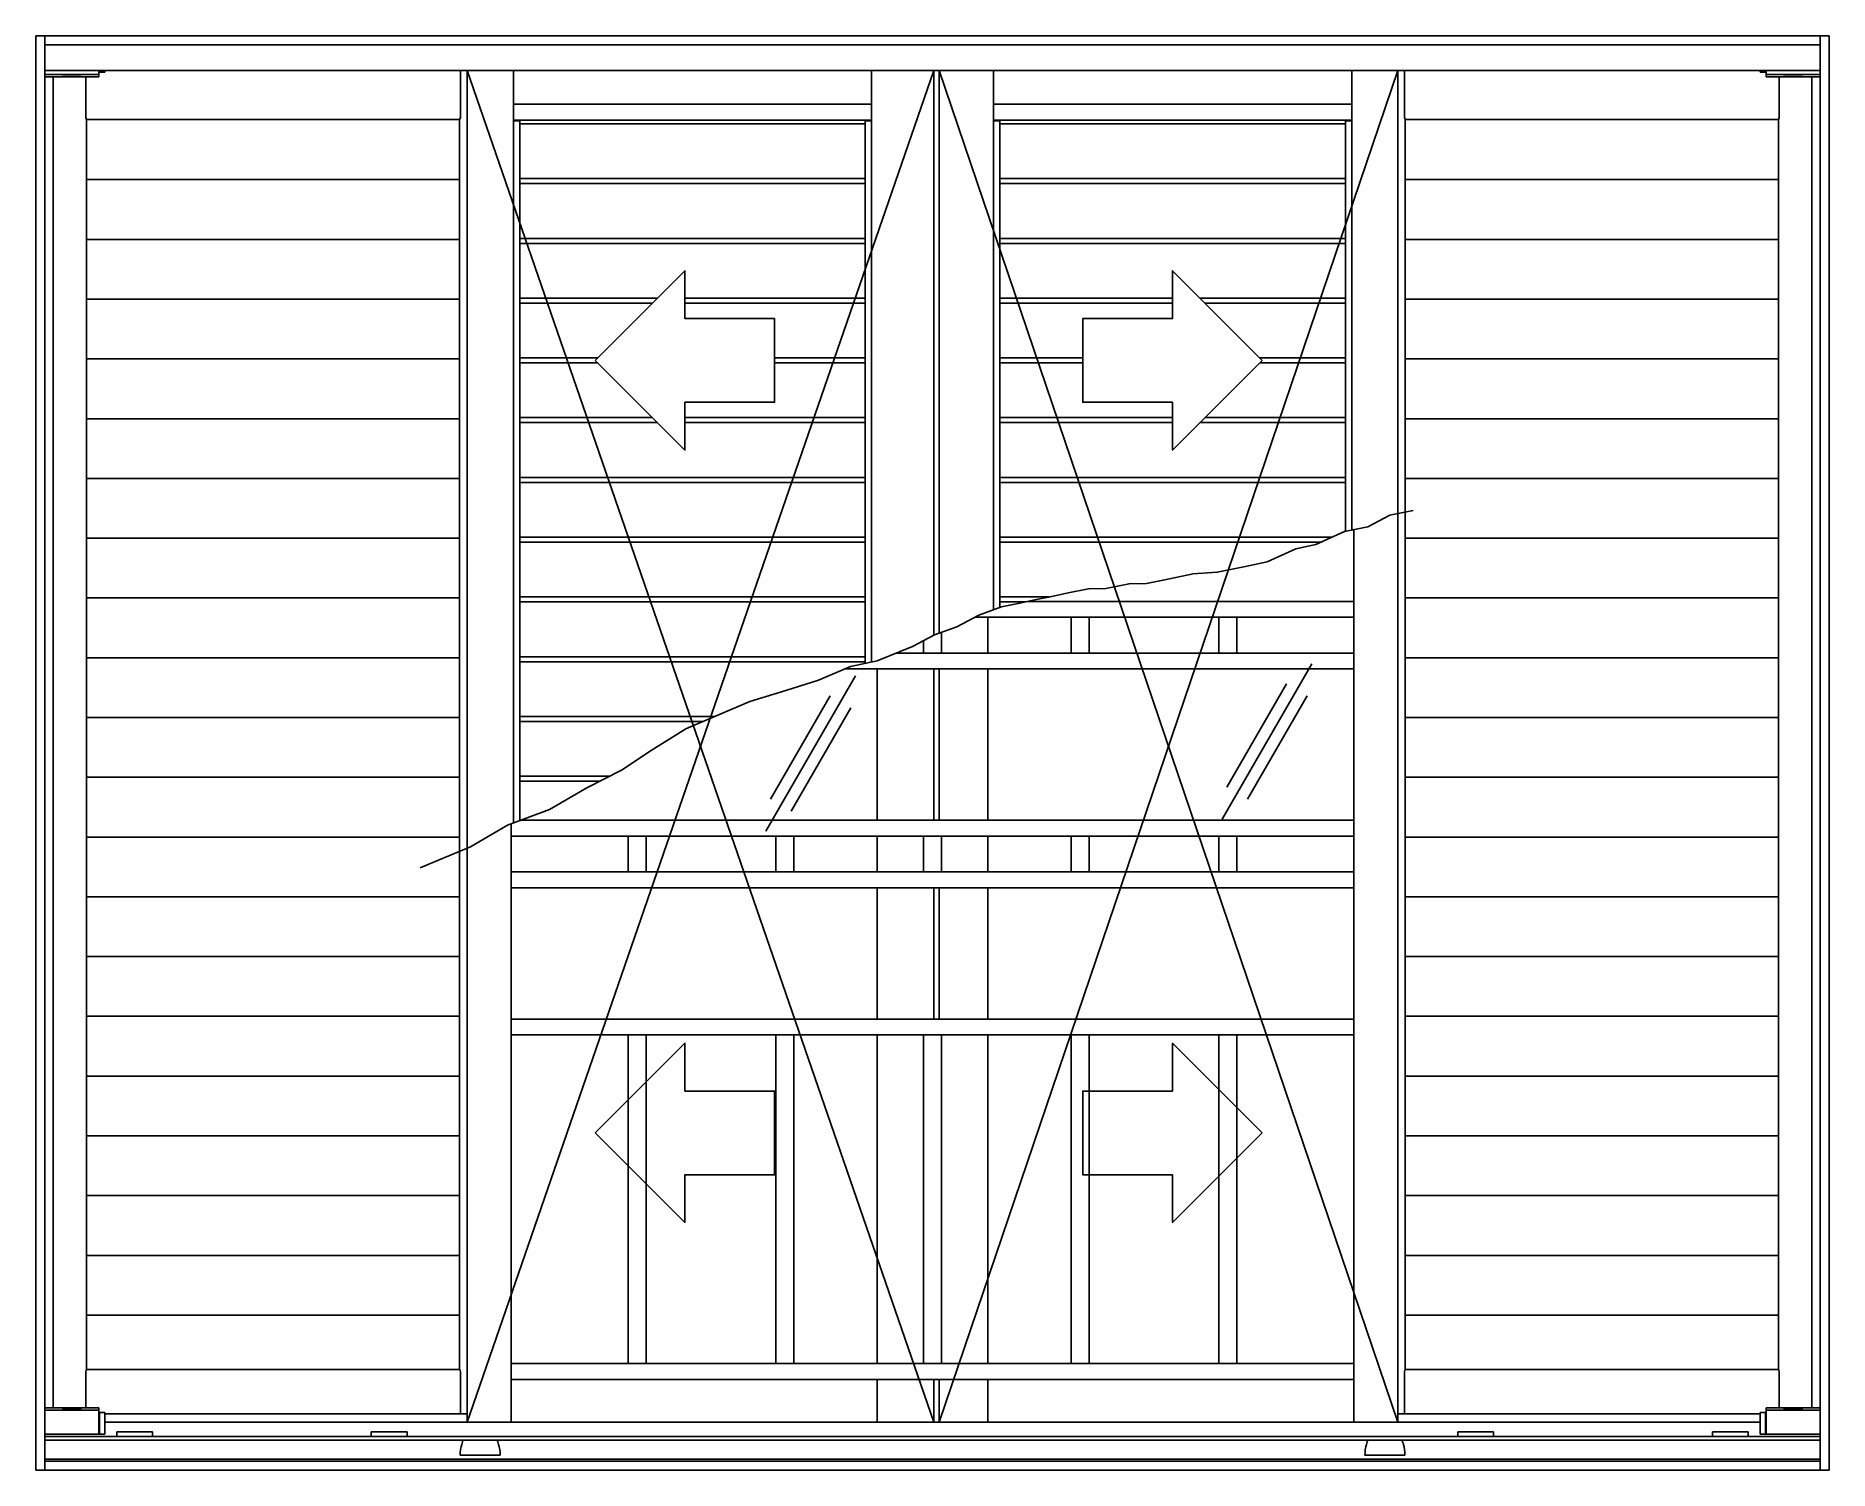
# Model space of a CAD drawing. Header units: millimetres. Extents: x 439.81 to 441.31, y 1042.72 to 1043.92.
import ezdxf

# ---------------------------------------------------------------- set-up
doc = ezdxf.new("R2010")
doc.units = ezdxf.units.MM
doc.header["$LTSCALE"] = 0.5
doc.layers.add('Gravia_Janelas', color=1, linetype='Continuous')

msp = doc.modelspace()

# ---------------------------------------------------------------- linework, layer by layer
at = {"layer": 'Gravia_Janelas'}
for p, q in [((439.8135, 1043.9217), (439.8139, 1043.9217)), ((439.8135, 1043.9217), (439.8135, 1042.7217)), ((439.8207, 1043.9217), (439.8139, 1043.9217)), ((439.8207, 1043.9217), (439.8211, 1043.9217)), ((439.8211, 1043.9213), (439.8211, 1043.9217)), ((441.3059, 1043.9217), (439.8211, 1043.9217)), ((439.8211, 1043.9213), (439.8211, 1043.9145)), ((439.8211, 1043.9141), (439.8211, 1043.9145)), ((441.3059, 1043.9141), (439.8211, 1043.9141)), ((439.8211, 1043.9141), (439.8211, 1042.7293)), ((441.3059, 1043.9217), (441.3059, 1043.9213)), ((441.3063, 1043.9217), (441.3059, 1043.9217)), ((441.3059, 1043.9145), (441.3059, 1043.9213)), ((441.3059, 1043.9145), (441.3059, 1043.9141)), ((441.3059, 1043.9141), (441.3059, 1042.7293)), ((441.3063, 1043.9217), (441.3131, 1043.9217)), ((441.3135, 1043.9217), (441.3131, 1043.9217)), ((441.3135, 1043.9217), (441.3135, 1042.7217)), ((439.8211, 1043.8927), (441.3059, 1043.8927)), ((439.8211, 1043.8893), (439.8661, 1043.8893)), ((439.8211, 1043.8873), (439.8356, 1043.8873)), ((439.8281, 1042.7738), (439.8281, 1043.8873)), ((439.8356, 1043.8878), (439.8516, 1043.8878)), ((439.8356, 1043.8873), (439.8356, 1043.8878)), ((439.8516, 1043.8878), (439.8356, 1043.8878)), ((439.8356, 1043.8878), (439.8356, 1043.8873)), ((439.8516, 1043.8873), (439.8356, 1043.8873)), ((439.8516, 1043.8878), (439.8516, 1043.8873)), ((439.8516, 1043.8878), (439.8516, 1043.8873)), ((439.8516, 1043.8873), (439.8661, 1043.8873)), ((439.8661, 1043.8893), (439.8661, 1043.8927)), ((439.8661, 1043.8913), (439.8666, 1043.8913)), ((439.8661, 1043.8873), (439.8661, 1043.8893)), ((439.8666, 1043.8927), (439.8666, 1043.8913)), ((439.8666, 1043.8913), (439.8691, 1043.8913)), ((439.8711, 1043.8913), (439.8691, 1043.8913)), ((439.8711, 1043.8913), (439.8711, 1043.8927)), ((440.1687, 1043.8927), (440.1687, 1043.8544)), ((440.1743, 1043.8927), (440.5647, 1042.7618)), ((440.1743, 1043.8927), (440.1743, 1042.7618)), ((440.2129, 1043.8927), (440.2129, 1043.263)), ((440.5126, 1043.3978), (440.5126, 1043.8927)), ((440.5647, 1043.4203), (440.5647, 1043.8927)), ((440.569, 1043.8927), (440.569, 1043.4219)), ((440.9527, 1043.8927), (440.569, 1042.7618)), ((440.6145, 1043.8927), (440.6145, 1043.4414)), ((440.9142, 1043.5082), (440.9142, 1043.8927)), ((440.9527, 1042.7618), (440.9527, 1043.8927)), ((441.2559, 1043.8927), (441.2559, 1043.8913)), ((441.2579, 1043.8913), (441.2559, 1043.8913)), ((441.2579, 1043.8913), (441.2604, 1043.8913)), ((441.2604, 1043.8927), (441.2604, 1043.8913)), ((441.2604, 1043.8913), (441.2609, 1043.8913)), ((441.2609, 1043.8893), (441.2609, 1043.8927)), ((441.2609, 1043.8873), (441.2609, 1043.8893)), ((441.2609, 1043.8893), (441.3059, 1043.8893)), ((441.2609, 1043.8873), (441.2754, 1043.8873)), ((441.2754, 1043.8878), (441.2914, 1043.8878)), ((441.2754, 1043.8873), (441.2754, 1043.8878)), ((441.2914, 1043.8878), (441.2754, 1043.8878)), ((441.2754, 1043.8878), (441.2754, 1043.8873)), ((441.2914, 1043.8873), (441.2754, 1043.8873)), ((441.2914, 1043.8878), (441.2914, 1043.8873)), ((441.2914, 1043.8878), (441.2914, 1043.8873)), ((441.2914, 1043.8873), (441.3059, 1043.8873)), ((441.2989, 1043.8873), (441.2989, 1042.7738)), ((439.8559, 1042.8059), (439.8559, 1043.8516)), ((440.168, 1042.8059), (440.168, 1043.8516)), ((440.2129, 1043.8646), (440.5126, 1043.8646)), ((440.2129, 1043.8511), (440.5126, 1043.8511)), ((440.2182, 1043.8506), (440.2129, 1043.8506)), ((440.2182, 1043.8511), (440.2182, 1043.8481)), ((440.5073, 1043.8481), (440.5073, 1043.8511)), ((440.5126, 1043.8506), (440.5073, 1043.8506)), ((440.6145, 1043.8646), (440.9142, 1043.8646)), ((440.6145, 1043.8511), (440.9142, 1043.8511)), ((440.6198, 1043.8506), (440.6145, 1043.8506)), ((440.6198, 1043.8511), (440.6198, 1043.8481)), ((440.9089, 1043.8481), (440.9089, 1043.8511)), ((440.9142, 1043.8506), (440.9089, 1043.8506)), ((440.959, 1042.8059), (440.959, 1043.8516)), ((441.2711, 1042.8059), (441.2711, 1043.8516)), ((440.2182, 1043.8481), (440.2182, 1043.8472)), ((440.2182, 1043.8481), (440.5073, 1043.8481)), ((440.2182, 1043.8443), (440.2182, 1043.8472)), ((440.2182, 1043.8443), (440.2182, 1043.7053)), ((440.5073, 1043.8472), (440.5073, 1043.8481)), ((440.5073, 1043.8472), (440.5073, 1043.8443)), ((440.5073, 1043.7053), (440.5073, 1043.8443)), ((440.6198, 1043.8481), (440.6198, 1043.8472)), ((440.6198, 1043.8481), (440.9089, 1043.8481)), ((440.6198, 1043.8443), (440.6198, 1043.8472)), ((440.6198, 1043.8443), (440.6198, 1043.7053)), ((440.9089, 1043.8472), (440.9089, 1043.8481)), ((440.9089, 1043.8472), (440.9089, 1043.8443)), ((440.9089, 1043.7053), (440.9089, 1043.8443)), ((439.8559, 1043.8014), (440.168, 1043.8014)), ((440.2182, 1043.8023), (440.5073, 1043.8023)), ((440.2182, 1043.7981), (440.5073, 1043.7981)), ((440.6198, 1043.8023), (440.9089, 1043.8023)), ((440.6198, 1043.7981), (440.9089, 1043.7981)), ((440.959, 1043.8014), (441.2711, 1043.8014)), ((439.8559, 1043.7514), (440.168, 1043.7514)), ((440.2182, 1043.7523), (440.5073, 1043.7523)), ((440.2182, 1043.7481), (440.5073, 1043.7481)), ((440.6198, 1043.7523), (440.9089, 1043.7523)), ((440.6198, 1043.7481), (440.9089, 1043.7481)), ((440.959, 1043.7514), (441.2711, 1043.7514)), ((439.8559, 1043.7014), (440.168, 1043.7014)), ((440.2182, 1043.7023), (440.2182, 1043.7053)), ((440.2182, 1043.7023), (440.2182, 1043.6981)), ((440.2182, 1043.7023), (440.3335, 1043.7023)), ((440.3564, 1043.7023), (440.5073, 1043.7023)), ((440.5073, 1043.7053), (440.5073, 1043.7023)), ((440.5073, 1043.6981), (440.5073, 1043.7023)), ((440.6198, 1043.7023), (440.6198, 1043.7053)), ((440.6198, 1043.7023), (440.6198, 1043.6981)), ((440.6198, 1043.7023), (440.7642, 1043.7023)), ((440.7872, 1043.7023), (440.9089, 1043.7023)), ((440.9089, 1043.7053), (440.9089, 1043.7023)), ((440.9089, 1043.6981), (440.9089, 1043.7023)), ((440.959, 1043.7014), (441.2711, 1043.7014)), ((440.2182, 1043.6981), (440.2182, 1043.6972)), ((440.2182, 1043.6981), (440.3294, 1043.6981)), ((440.2182, 1043.6943), (440.2182, 1043.6972)), ((440.2182, 1043.6943), (440.2182, 1043.6553)), ((440.3564, 1043.6981), (440.5073, 1043.6981)), ((440.5073, 1043.6972), (440.5073, 1043.6981)), ((440.5073, 1043.6972), (440.5073, 1043.6943)), ((440.5073, 1043.6553), (440.5073, 1043.6943)), ((440.6198, 1043.6981), (440.6198, 1043.6972)), ((440.6198, 1043.6981), (440.7642, 1043.6981)), ((440.6198, 1043.6943), (440.6198, 1043.6972)), ((440.6198, 1043.6943), (440.6198, 1043.6553)), ((440.7913, 1043.6981), (440.9089, 1043.6981)), ((440.9089, 1043.6972), (440.9089, 1043.6981)), ((440.9089, 1043.6972), (440.9089, 1043.6943)), ((440.9089, 1043.6553), (440.9089, 1043.6943)), ((440.2182, 1043.6523), (440.2182, 1043.6553)), ((440.5073, 1043.6553), (440.5073, 1043.6523)), ((440.6198, 1043.6523), (440.6198, 1043.6553)), ((440.9089, 1043.6553), (440.9089, 1043.6523)), ((439.8559, 1043.6514), (440.168, 1043.6514)), ((440.2182, 1043.6523), (440.2835, 1043.6523)), ((440.2182, 1043.6523), (440.2182, 1043.6481)), ((440.2182, 1043.6481), (440.2182, 1043.6472)), ((440.2182, 1043.6481), (440.2835, 1043.6481)), ((440.2182, 1043.6443), (440.2182, 1043.6472)), ((440.2182, 1043.6443), (440.2182, 1043.6053)), ((440.4314, 1043.6523), (440.5073, 1043.6523)), ((440.4314, 1043.6481), (440.5073, 1043.6481)), ((440.5073, 1043.6481), (440.5073, 1043.6523)), ((440.5073, 1043.6472), (440.5073, 1043.6481)), ((440.5073, 1043.6472), (440.5073, 1043.6443)), ((440.5073, 1043.6053), (440.5073, 1043.6443)), ((440.6198, 1043.6523), (440.6198, 1043.6481)), ((440.6198, 1043.6523), (440.6892, 1043.6523)), ((440.6198, 1043.6481), (440.6198, 1043.6472)), ((440.6198, 1043.6481), (440.6892, 1043.6481)), ((440.6198, 1043.6443), (440.6198, 1043.6472)), ((440.6198, 1043.6443), (440.6198, 1043.6053)), ((440.8372, 1043.6523), (440.9089, 1043.6523)), ((440.8372, 1043.6481), (440.9089, 1043.6481)), ((440.9089, 1043.6481), (440.9089, 1043.6523)), ((440.9089, 1043.6472), (440.9089, 1043.6481)), ((440.9089, 1043.6472), (440.9089, 1043.6443)), ((440.9089, 1043.6053), (440.9089, 1043.6443)), ((440.959, 1043.6514), (441.2711, 1043.6514)), ((439.8559, 1043.6014), (440.168, 1043.6014)), ((440.2182, 1043.6023), (440.2182, 1043.6053)), ((440.2182, 1043.6023), (440.3294, 1043.6023)), ((440.2182, 1043.6023), (440.2182, 1043.5981)), ((440.2182, 1043.5981), (440.3335, 1043.5981)), ((440.2182, 1043.5981), (440.2182, 1043.5972)), ((440.2182, 1043.5943), (440.2182, 1043.5972)), ((440.3564, 1043.6023), (440.5073, 1043.6023)), ((440.3564, 1043.5981), (440.5073, 1043.5981)), ((440.5073, 1043.6053), (440.5073, 1043.6023)), ((440.5073, 1043.5981), (440.5073, 1043.6023)), ((440.5073, 1043.5972), (440.5073, 1043.5981)), ((440.5073, 1043.5972), (440.5073, 1043.5943)), ((440.6198, 1043.6023), (440.6198, 1043.6053)), ((440.6198, 1043.6023), (440.6198, 1043.5981)), ((440.6198, 1043.6023), (440.7642, 1043.6023)), ((440.6198, 1043.5981), (440.6198, 1043.5972)), ((440.6198, 1043.5981), (440.7642, 1043.5981)), ((440.6198, 1043.5943), (440.6198, 1043.5972)), ((440.7872, 1043.5981), (440.9089, 1043.5981)), ((440.7913, 1043.6023), (440.9089, 1043.6023)), ((440.9089, 1043.6053), (440.9089, 1043.6023)), ((440.9089, 1043.5981), (440.9089, 1043.6023)), ((440.9089, 1043.5972), (440.9089, 1043.5981)), ((440.9089, 1043.5972), (440.9089, 1043.5943)), ((440.959, 1043.6014), (441.2711, 1043.6014)), ((440.2182, 1043.5943), (440.2182, 1043.5553)), ((440.5073, 1043.5553), (440.5073, 1043.5943)), ((440.6198, 1043.5943), (440.6198, 1043.5553)), ((440.9089, 1043.5553), (440.9089, 1043.5943)), ((439.8559, 1043.5514), (440.168, 1043.5514)), ((440.2182, 1043.5523), (440.2182, 1043.5553)), ((440.2182, 1043.5523), (440.5073, 1043.5523)), ((440.2182, 1043.5523), (440.2182, 1043.5481)), ((440.5073, 1043.5553), (440.5073, 1043.5523)), ((440.5073, 1043.5481), (440.5073, 1043.5523)), ((440.6198, 1043.5523), (440.6198, 1043.5553)), ((440.6198, 1043.5523), (440.6198, 1043.5481)), ((440.6198, 1043.5523), (440.9089, 1043.5523)), ((440.9089, 1043.5553), (440.9089, 1043.5523)), ((440.9089, 1043.5481), (440.9089, 1043.5523)), ((440.959, 1043.5514), (441.2711, 1043.5514)), ((440.2182, 1043.5481), (440.5073, 1043.5481)), ((440.2182, 1043.5481), (440.2182, 1043.5472)), ((440.2182, 1043.5443), (440.2182, 1043.5472)), ((440.2182, 1043.5443), (440.2182, 1043.5053)), ((440.5073, 1043.5472), (440.5073, 1043.5481)), ((440.5073, 1043.5472), (440.5073, 1043.5443)), ((440.5073, 1043.5053), (440.5073, 1043.5443)), ((440.6198, 1043.5481), (440.6198, 1043.5472)), ((440.6198, 1043.5481), (440.9089, 1043.5481)), ((440.6198, 1043.5443), (440.6198, 1043.5472)), ((440.6198, 1043.5443), (440.6198, 1043.5053)), ((440.9089, 1043.5472), (440.9089, 1043.5481)), ((440.9089, 1043.5472), (440.9089, 1043.5443)), ((440.9089, 1043.507), (440.9089, 1043.5443)), ((440.2182, 1043.5023), (440.2182, 1043.5053)), ((440.5073, 1043.5053), (440.5073, 1043.5023)), ((440.6198, 1043.5023), (440.6198, 1043.5053)), ((440.9158, 1043.5085), (440.9158, 1042.8079)), ((439.8559, 1043.5014), (440.168, 1043.5014)), ((440.2182, 1043.5023), (440.5073, 1043.5023)), ((440.2182, 1043.5023), (440.2182, 1043.4981)), ((440.2182, 1043.4981), (440.5073, 1043.4981)), ((440.2182, 1043.4981), (440.2182, 1043.4972)), ((440.2182, 1043.4943), (440.2182, 1043.4972)), ((440.2182, 1043.4943), (440.2182, 1043.4553)), ((440.5073, 1043.4981), (440.5073, 1043.5023)), ((440.5073, 1043.4972), (440.5073, 1043.4981)), ((440.5073, 1043.4972), (440.5073, 1043.4943)), ((440.5073, 1043.4553), (440.5073, 1043.4943)), ((440.6198, 1043.5023), (440.6198, 1043.4981)), ((440.6198, 1043.5023), (440.8979, 1043.5023)), ((440.6198, 1043.4981), (440.6198, 1043.4972)), ((440.6198, 1043.4981), (440.8888, 1043.4981)), ((440.6198, 1043.4943), (440.6198, 1043.4972)), ((440.6198, 1043.4943), (440.6198, 1043.4553)), ((440.959, 1043.5014), (441.2711, 1043.5014)), ((439.8559, 1043.4514), (440.168, 1043.4514)), ((440.2182, 1043.4523), (440.2182, 1043.4553)), ((440.2182, 1043.4523), (440.2182, 1043.4481)), ((440.2182, 1043.4523), (440.5073, 1043.4523)), ((440.2182, 1043.4481), (440.2182, 1043.4472)), ((440.2182, 1043.4481), (440.5073, 1043.4481)), ((440.2182, 1043.4443), (440.2182, 1043.4472)), ((440.5073, 1043.4553), (440.5073, 1043.4523)), ((440.5073, 1043.4481), (440.5073, 1043.4523)), ((440.5073, 1043.4472), (440.5073, 1043.4481)), ((440.5073, 1043.4472), (440.5073, 1043.4443)), ((440.6198, 1043.4523), (440.6198, 1043.4553)), ((440.6198, 1043.4523), (440.6198, 1043.4481)), ((440.6198, 1043.4523), (440.6611, 1043.4523)), ((440.6198, 1043.4481), (440.6198, 1043.4472)), ((440.6198, 1043.4481), (440.6414, 1043.4481)), ((440.6198, 1043.4443), (440.6198, 1043.4472)), ((440.6431, 1043.4485), (440.9158, 1043.4485)), ((440.959, 1043.4514), (441.2711, 1043.4514)), ((440.2182, 1043.4443), (440.2182, 1043.4053)), ((440.5073, 1043.4053), (440.5073, 1043.4443)), ((440.5991, 1043.4353), (440.9158, 1043.4353)), ((440.6097, 1043.4353), (440.6097, 1043.4053)), ((440.6198, 1043.4443), (440.6198, 1043.4434)), ((440.6795, 1043.4053), (440.6795, 1043.4353)), ((440.6945, 1043.4353), (440.6945, 1043.4053)), ((440.803, 1043.4053), (440.803, 1043.4353)), ((440.818, 1043.4353), (440.818, 1043.4053)), ((440.556, 1043.4053), (440.556, 1043.4157)), ((440.571, 1043.4227), (440.571, 1043.4053)), ((439.8559, 1043.4014), (440.168, 1043.4014)), ((440.2182, 1043.4023), (440.2182, 1043.4053)), ((440.2182, 1043.4023), (440.2182, 1043.3981)), ((440.2182, 1043.4023), (440.5073, 1043.4023)), ((440.5073, 1043.4053), (440.5073, 1043.4023)), ((440.5073, 1043.3981), (440.5073, 1043.4023)), ((440.9158, 1043.4053), (440.5331, 1043.4053)), ((440.959, 1043.4014), (441.2711, 1043.4014)), ((440.2182, 1043.3981), (440.2182, 1043.3972)), ((440.2182, 1043.3981), (440.5073, 1043.3981)), ((440.2182, 1043.3943), (440.2182, 1043.3972)), ((440.2182, 1043.3943), (440.2182, 1043.3553)), ((440.4241, 1043.2563), (440.4991, 1043.3862)), ((440.9158, 1043.3921), (440.4901, 1043.3921)), ((440.5073, 1043.3972), (440.5073, 1043.3981)), ((440.5073, 1043.3972), (440.5073, 1043.3967)), ((440.5173, 1043.2654), (440.5173, 1043.3921)), ((440.5647, 1043.2654), (440.5647, 1043.3921)), ((440.569, 1043.3921), (440.569, 1043.2654)), ((440.6097, 1043.3921), (440.6097, 1043.2654)), ((440.8058, 1043.2664), (440.8808, 1043.3963)), ((440.8096, 1043.293), (440.8596, 1043.3796)), ((440.2182, 1043.3523), (440.2182, 1043.3553)), ((440.428, 1043.283), (440.478, 1043.3696)), ((440.4453, 1043.273), (440.4953, 1043.3596)), ((440.8269, 1043.283), (440.8769, 1043.3696)), ((439.8559, 1043.3514), (440.168, 1043.3514)), ((440.2182, 1043.3523), (440.2182, 1043.3481)), ((440.2182, 1043.3523), (440.3812, 1043.3523)), ((440.2182, 1043.3481), (440.2182, 1043.3472)), ((440.2182, 1043.3481), (440.3716, 1043.3481)), ((440.2182, 1043.3443), (440.2182, 1043.3472)), ((440.2182, 1043.3443), (440.2182, 1043.3053)), ((440.959, 1043.3514), (441.2711, 1043.3514)), ((439.8559, 1043.3014), (440.168, 1043.3014)), ((440.2182, 1043.3023), (440.2182, 1043.3053)), ((440.2182, 1043.3023), (440.2182, 1043.2981)), ((440.2182, 1043.3023), (440.2932, 1043.3023)), ((440.2182, 1043.2981), (440.2182, 1043.2972)), ((440.2182, 1043.2981), (440.2852, 1043.2981)), ((440.2182, 1043.2943), (440.2182, 1043.2972)), ((440.959, 1043.3014), (441.2711, 1043.3014)), ((440.2182, 1043.2943), (440.2182, 1043.265)), ((440.2192, 1043.2654), (440.9158, 1043.2654)), ((439.8559, 1043.2514), (440.168, 1043.2514)), ((440.2112, 1042.8079), (440.2112, 1043.2624)), ((440.2112, 1043.2522), (440.9158, 1043.2522)), ((440.309, 1043.2222), (440.309, 1043.2522)), ((440.324, 1043.2522), (440.324, 1043.2222)), ((440.4325, 1043.2222), (440.4325, 1043.2522)), ((440.4475, 1043.2522), (440.4475, 1043.2222)), ((440.5173, 1043.2222), (440.5173, 1043.2522)), ((440.556, 1043.2222), (440.556, 1043.2522)), ((440.571, 1043.2522), (440.571, 1043.2222)), ((440.6097, 1043.2522), (440.6097, 1043.2222)), ((440.6795, 1043.2222), (440.6795, 1043.2522)), ((440.6945, 1043.2522), (440.6945, 1043.2222)), ((440.803, 1043.2222), (440.803, 1043.2522)), ((440.818, 1043.2522), (440.818, 1043.2222)), ((440.959, 1043.2514), (441.2711, 1043.2514)), ((440.9158, 1043.2222), (440.2112, 1043.2222)), ((440.9158, 1043.209), (440.2112, 1043.209)), ((440.5173, 1043.099), (440.5173, 1043.209)), ((440.5647, 1043.099), (440.5647, 1043.209)), ((440.569, 1043.209), (440.569, 1043.099)), ((440.6097, 1043.209), (440.6097, 1043.099)), ((439.8559, 1043.2014), (440.168, 1043.2014)), ((440.959, 1043.2014), (441.2711, 1043.2014)), ((439.8559, 1043.1514), (440.168, 1043.1514)), ((440.959, 1043.1514), (441.2711, 1043.1514)), ((439.8559, 1043.1014), (440.168, 1043.1014)), ((440.959, 1043.1014), (441.2711, 1043.1014)), ((440.2112, 1043.099), (440.9158, 1043.099)), ((440.2112, 1043.0858), (440.9158, 1043.0858)), ((440.309, 1042.8108), (440.309, 1043.0858)), ((440.324, 1043.0858), (440.324, 1042.8108)), ((440.4325, 1042.8108), (440.4325, 1043.0858)), ((440.4475, 1043.0858), (440.4475, 1042.8108)), ((440.5173, 1042.8108), (440.5173, 1043.0858)), ((440.556, 1042.8108), (440.556, 1043.0858)), ((440.571, 1043.0858), (440.571, 1042.8108)), ((440.6097, 1043.0858), (440.6097, 1042.8108)), ((440.6795, 1042.8108), (440.6795, 1043.0858)), ((440.6945, 1043.0858), (440.6945, 1042.8108)), ((440.803, 1042.8108), (440.803, 1043.0858)), ((440.818, 1043.0858), (440.818, 1042.8108)), ((439.8559, 1043.0514), (440.168, 1043.0514)), ((440.959, 1043.0514), (441.2711, 1043.0514)), ((439.8559, 1043.0014), (440.168, 1043.0014)), ((440.959, 1043.0014), (441.2711, 1043.0014)), ((439.8559, 1042.9514), (440.168, 1042.9514)), ((440.959, 1042.9514), (441.2711, 1042.9514)), ((439.8559, 1042.9014), (440.168, 1042.9014)), ((440.959, 1042.9014), (441.2711, 1042.9014)), ((439.8559, 1042.8514), (440.168, 1042.8514)), ((440.959, 1042.8514), (441.2711, 1042.8514)), ((440.9158, 1042.8108), (440.2112, 1042.8108)), ((440.2112, 1042.8076), (440.2112, 1042.8079)), ((440.2112, 1042.8076), (440.2112, 1042.7976)), ((440.9158, 1042.8079), (440.9158, 1042.8076)), ((440.9158, 1042.7976), (440.9158, 1042.8076)), ((440.2112, 1042.7969), (440.2112, 1042.7976)), ((440.9158, 1042.7976), (440.2112, 1042.7976)), ((440.2112, 1042.7618), (440.2112, 1042.7969)), ((440.5173, 1042.7976), (440.5173, 1042.7969)), ((440.5173, 1042.7976), (440.5173, 1042.7976)), ((440.5173, 1042.7618), (440.5173, 1042.7969)), ((440.5647, 1042.7618), (440.5647, 1042.7976)), ((440.569, 1042.7976), (440.569, 1042.7618)), ((440.6097, 1042.7969), (440.6097, 1042.7976)), ((440.6097, 1042.7976), (440.6097, 1042.7976)), ((440.6097, 1042.7969), (440.6097, 1042.7618)), ((440.9158, 1042.7976), (440.9158, 1042.7969)), ((440.9158, 1042.7969), (440.9158, 1042.7618)), ((439.8356, 1042.7738), (439.8211, 1042.7738)), ((439.8661, 1042.7718), (439.8211, 1042.7718)), ((439.8356, 1042.7733), (439.8356, 1042.7738)), ((439.8356, 1042.7738), (439.8516, 1042.7738)), ((439.8356, 1042.7733), (439.8356, 1042.7738)), ((439.8516, 1042.7733), (439.8356, 1042.7733)), ((439.8356, 1042.7733), (439.8516, 1042.7733)), ((439.8661, 1042.7738), (439.8516, 1042.7738)), ((439.8516, 1042.7738), (439.8516, 1042.7733)), ((439.8516, 1042.7733), (439.8516, 1042.7738)), ((439.8661, 1042.7738), (439.8661, 1042.7718)), ((439.8661, 1042.7718), (439.8661, 1042.7518)), ((441.2609, 1042.7738), (441.2609, 1042.7718)), ((441.2754, 1042.7738), (441.2609, 1042.7738)), ((441.2609, 1042.7718), (441.2609, 1042.7518)), ((441.3059, 1042.7718), (441.2609, 1042.7718)), ((441.2754, 1042.7733), (441.2754, 1042.7738)), ((441.2754, 1042.7738), (441.2914, 1042.7738)), ((441.2754, 1042.7733), (441.2754, 1042.7738)), ((441.2914, 1042.7733), (441.2754, 1042.7733)), ((441.2754, 1042.7733), (441.2914, 1042.7733)), ((441.3059, 1042.7738), (441.2914, 1042.7738)), ((441.2914, 1042.7738), (441.2914, 1042.7733)), ((441.2914, 1042.7733), (441.2914, 1042.7738)), ((439.8666, 1042.7698), (439.8661, 1042.7698)), ((439.8691, 1042.7698), (439.8666, 1042.7698)), ((439.8666, 1042.7518), (439.8666, 1042.7698)), ((439.8691, 1042.7698), (439.8711, 1042.7698)), ((439.8711, 1042.7518), (439.8711, 1042.7698)), ((439.8711, 1042.7688), (440.1743, 1042.7688)), ((440.1759, 1042.7618), (439.8711, 1042.7618)), ((440.1759, 1042.7618), (440.1966, 1042.7618)), ((440.1966, 1042.7618), (440.197, 1042.7618)), ((440.1985, 1042.7618), (440.197, 1042.7618)), ((440.1985, 1042.7618), (440.2114, 1042.7618)), ((440.2129, 1042.7618), (440.2114, 1042.7618)), ((440.2129, 1042.7618), (440.5126, 1042.7618)), ((440.5141, 1042.7618), (440.5126, 1042.7618)), ((440.5141, 1042.7618), (440.527, 1042.7618)), ((440.5284, 1042.7618), (440.527, 1042.7618)), ((440.5284, 1042.7618), (440.5288, 1042.7618)), ((440.5288, 1042.7618), (440.5552, 1042.7618)), ((440.5552, 1042.7618), (440.5558, 1042.7618)), ((440.5581, 1042.7618), (440.5558, 1042.7618)), ((440.5581, 1042.7618), (440.5636, 1042.7618)), ((440.5647, 1042.7618), (440.5636, 1042.7618)), ((440.5647, 1042.7618), (440.5686, 1042.7618)), ((440.5686, 1042.7618), (440.569, 1042.7618)), ((440.5705, 1042.7618), (440.569, 1042.7618)), ((440.5705, 1042.7618), (440.5982, 1042.7618)), ((440.5982, 1042.7618), (440.5986, 1042.7618)), ((440.6001, 1042.7618), (440.5986, 1042.7618)), ((440.6001, 1042.7618), (440.613, 1042.7618)), ((440.6145, 1042.7618), (440.613, 1042.7618)), ((440.6145, 1042.7618), (440.9142, 1042.7618)), ((440.9157, 1042.7618), (440.9142, 1042.7618)), ((440.9157, 1042.7618), (440.9286, 1042.7618)), ((440.93, 1042.7618), (440.9286, 1042.7618)), ((440.93, 1042.7618), (440.9304, 1042.7618)), ((440.9304, 1042.7618), (440.9512, 1042.7618)), ((441.2559, 1042.7618), (440.9512, 1042.7618)), ((440.9527, 1042.7688), (441.2559, 1042.7688)), ((441.2559, 1042.7698), (441.2559, 1042.7518)), ((441.2559, 1042.7698), (441.2579, 1042.7698)), ((441.2604, 1042.7698), (441.2579, 1042.7698)), ((441.2609, 1042.7698), (441.2604, 1042.7698)), ((441.2604, 1042.7518), (441.2604, 1042.7698)), ((439.8661, 1042.7518), (439.8211, 1042.7518)), ((441.3059, 1042.7498), (439.8211, 1042.7498)), ((439.8211, 1042.7469), (441.3059, 1042.7469)), ((439.8661, 1042.7518), (439.8666, 1042.7518)), ((439.8666, 1042.7518), (439.8691, 1042.7518)), ((439.8711, 1042.7518), (439.8691, 1042.7518)), ((439.8811, 1042.7538), (439.9111, 1042.7538)), ((439.8811, 1042.7502), (439.8811, 1042.7538)), ((439.8811, 1042.7498), (439.8811, 1042.7502)), ((439.9111, 1042.7538), (439.9111, 1042.7502)), ((439.9111, 1042.7502), (439.9111, 1042.7498)), ((440.0941, 1042.7538), (440.1241, 1042.7538)), ((440.0941, 1042.7502), (440.0941, 1042.7538)), ((440.0941, 1042.7498), (440.0941, 1042.7502)), ((440.1241, 1042.7538), (440.1241, 1042.7502)), ((440.1241, 1042.7502), (440.1241, 1042.7498)), ((441.0029, 1042.7538), (441.0329, 1042.7538)), ((441.0029, 1042.7502), (441.0029, 1042.7538)), ((441.0029, 1042.7498), (441.0029, 1042.7502)), ((441.0329, 1042.7538), (441.0329, 1042.7502)), ((441.0329, 1042.7502), (441.0329, 1042.7498)), ((441.2159, 1042.7538), (441.2459, 1042.7538)), ((441.2159, 1042.7502), (441.2159, 1042.7538)), ((441.2159, 1042.7498), (441.2159, 1042.7502)), ((441.2459, 1042.7538), (441.2459, 1042.7502)), ((441.2459, 1042.7502), (441.2459, 1042.7498)), ((441.2579, 1042.7518), (441.2559, 1042.7518)), ((441.2579, 1042.7518), (441.2604, 1042.7518)), ((441.2604, 1042.7518), (441.2609, 1042.7518)), ((441.3059, 1042.7518), (441.2609, 1042.7518)), ((441.3059, 1042.7308), (439.8211, 1042.7308)), ((441.3059, 1042.7293), (439.8211, 1042.7293)), ((439.8211, 1042.7289), (439.8211, 1042.7293)), ((439.8211, 1042.7289), (439.8211, 1042.7221)), ((440.1697, 1042.7343), (440.1684, 1042.7343)), ((440.1697, 1042.7343), (440.1709, 1042.7343)), ((440.1993, 1042.7343), (440.1709, 1042.7343)), ((440.1993, 1042.7343), (440.2005, 1042.7343)), ((440.2019, 1042.7343), (440.2005, 1042.7343)), ((440.9265, 1042.7343), (440.9252, 1042.7343)), ((440.9265, 1042.7343), (440.9277, 1042.7343)), ((440.9561, 1042.7343), (440.9277, 1042.7343)), ((440.9561, 1042.7343), (440.9573, 1042.7343)), ((440.9587, 1042.7343), (440.9573, 1042.7343)), ((441.3059, 1042.7293), (441.3059, 1042.7289)), ((441.3059, 1042.7221), (441.3059, 1042.7289)), ((439.8139, 1042.7217), (439.8135, 1042.7217)), ((439.8139, 1042.7217), (439.8207, 1042.7217)), ((439.8211, 1042.7217), (439.8207, 1042.7217)), ((439.8211, 1042.7217), (439.8211, 1042.7221)), ((441.3059, 1042.7217), (439.8211, 1042.7217)), ((441.3059, 1042.7221), (441.3059, 1042.7217)), ((441.3059, 1042.7217), (441.3063, 1042.7217)), ((441.3131, 1042.7217), (441.3063, 1042.7217)), ((441.3131, 1042.7217), (441.3135, 1042.7217))]:
    msp.add_line(p, q, dxfattribs=at)
at = {"layer": 'Gravia_Janelas', "color": 2}
msp.add_lwpolyline([(441.3135, 1042.7217), (439.8135, 1042.7217), (439.8135, 1043.9217), (441.3135, 1043.9217)], close=True, dxfattribs=at)
at = {"layer": 'Gravia_Janelas', "flags": 128}
for points in [[(440.1687, 1043.8544), (440.1687, 1043.8534), (440.1682, 1043.852), (440.1682, 1043.852), (440.1682, 1043.852), (440.1682, 1043.8519), (440.1682, 1043.8519), (440.1681, 1043.8518), (440.1681, 1043.8518), (440.1681, 1043.8518), (440.1681, 1043.8517), (440.1681, 1043.8517), (440.1681, 1043.8517), (440.1681, 1043.8516), (440.1681, 1043.8516), (439.8558, 1043.8516), (439.8552, 1043.8535), (439.8552, 1043.8873)], [(441.2718, 1043.8873), (441.2718, 1043.8535), (441.2715, 1043.8525), (441.2715, 1043.8525), (441.2715, 1043.8524), (441.2714, 1043.8524), (441.2714, 1043.8523), (441.2714, 1043.8523), (441.2714, 1043.8522), (441.2714, 1043.8522), (441.2714, 1043.8522), (441.2713, 1043.8521), (441.2713, 1043.8521), (441.2713, 1043.852), (441.2712, 1043.8516), (440.9589, 1043.8516), (440.9589, 1043.8516), (440.9589, 1043.8517), (440.9589, 1043.8517), (440.9589, 1043.8517), (440.9589, 1043.8518), (440.9589, 1043.8518), (440.9589, 1043.8518), (440.9589, 1043.8519), (440.9588, 1043.8519), (440.9588, 1043.852), (440.9588, 1043.852), (440.9588, 1043.852), (440.9588, 1043.8521), (440.9588, 1043.8521), (440.9588, 1043.8522), (440.9587, 1043.8522), (440.9587, 1043.8522), (440.9587, 1043.8523), (440.9587, 1043.8523), (440.9587, 1043.8524), (440.9587, 1043.8524), (440.9586, 1043.8525), (440.9586, 1043.8525), (440.9583, 1043.8535), (440.9583, 1043.8927)], [(439.8552, 1042.7738), (439.8552, 1042.804), (439.8555, 1042.805), (439.8555, 1042.805), (439.8556, 1042.8051), (439.8556, 1042.8051), (439.8556, 1042.8052), (439.8556, 1042.8052), (439.8556, 1042.8053), (439.8556, 1042.8053), (439.8557, 1042.8053), (439.8557, 1042.8054), (439.8557, 1042.8054), (439.8557, 1042.8055), (439.8557, 1042.8055), (439.8557, 1042.8056), (439.8557, 1042.8056), (439.8558, 1042.8056), (439.8558, 1042.8057), (439.8558, 1042.8057), (439.8558, 1042.8057), (439.8558, 1042.8058), (439.8558, 1042.8058), (439.8558, 1042.8058), (439.8558, 1042.8059), (439.8558, 1042.8059), (440.1681, 1042.8059), (440.1681, 1042.8057), (440.1682, 1042.8056), (440.1682, 1042.8056), (440.1682, 1042.8056), (440.1682, 1042.8055), (440.1682, 1042.8055), (440.1682, 1042.8054), (440.1682, 1042.8054), (440.1683, 1042.8053), (440.1683, 1042.8053), (440.1683, 1042.8053), (440.1683, 1042.8052), (440.1683, 1042.8052), (440.1683, 1042.8051), (440.1684, 1042.8051), (440.1684, 1042.805), (440.1684, 1042.805), (440.1687, 1042.804), (440.1687, 1042.7688)], [(441.2718, 1042.7738), (441.2718, 1042.804), (441.2715, 1042.805), (441.2715, 1042.805), (441.2715, 1042.8051), (441.2714, 1042.8051), (441.2714, 1042.8052), (441.2714, 1042.8052), (441.2714, 1042.8053), (441.2714, 1042.8053), (441.2714, 1042.8053), (441.2713, 1042.8054), (441.2713, 1042.8054), (441.2713, 1042.8055), (441.2713, 1042.8055), (441.2713, 1042.8056), (441.2713, 1042.8056), (441.2713, 1042.8056), (441.2712, 1042.8057), (441.2712, 1042.8057), (441.2712, 1042.8057), (441.2712, 1042.8058), (441.2712, 1042.8058), (441.2712, 1042.8058), (441.2712, 1042.8059), (441.2712, 1042.8059), (440.959, 1042.8059), (440.9588, 1042.8055), (440.9588, 1042.8055), (440.9588, 1042.8054), (440.9588, 1042.8054), (440.9588, 1042.8053), (440.9587, 1042.8053), (440.9587, 1042.8053), (440.9587, 1042.8052), (440.9587, 1042.8052), (440.9587, 1042.8051), (440.9587, 1042.8051), (440.9586, 1042.805), (440.9586, 1042.805), (440.9583, 1042.804), (440.9583, 1042.7688)], [(440.1704, 1042.7454), (440.1704, 1042.7455), (440.1704, 1042.7455), (440.1704, 1042.7455), (440.1704, 1042.7455), (440.1704, 1042.7455), (440.1704, 1042.7455), (440.1704, 1042.7455), (440.1704, 1042.7455), (440.1704, 1042.7455), (440.1704, 1042.7456), (440.1704, 1042.7456), (440.1704, 1042.7456), (440.1704, 1042.7456), (440.1704, 1042.7456), (440.1704, 1042.7456), (440.1704, 1042.7456), (440.1704, 1042.7456), (440.1704, 1042.7456), (440.1704, 1042.7456), (440.1704, 1042.7457), (440.1704, 1042.7457), (440.1704, 1042.7457), (440.1704, 1042.7457), (440.1705, 1042.7457)], [(440.1705, 1042.7457), (440.1705, 1042.7458), (440.1705, 1042.7458), (440.1705, 1042.7459), (440.1706, 1042.746), (440.1706, 1042.746), (440.1706, 1042.7461), (440.1707, 1042.7461), (440.1707, 1042.7462), (440.1707, 1042.7462), (440.1708, 1042.7463), (440.1708, 1042.7464), (440.1709, 1042.7464), (440.1709, 1042.7464), (440.1709, 1042.7465), (440.171, 1042.7465), (440.171, 1042.7466), (440.1711, 1042.7466), (440.1711, 1042.7467), (440.1711, 1042.7467), (440.1712, 1042.7467), (440.1712, 1042.7468), (440.1713, 1042.7468), (440.1713, 1042.7468), (440.1714, 1042.7469)], [(440.1989, 1042.7469), (440.1989, 1042.7468), (440.1989, 1042.7468), (440.199, 1042.7468), (440.199, 1042.7467), (440.1991, 1042.7467), (440.1991, 1042.7467), (440.1991, 1042.7466), (440.1992, 1042.7466), (440.1992, 1042.7465), (440.1993, 1042.7465), (440.1993, 1042.7464), (440.1993, 1042.7464), (440.1994, 1042.7464), (440.1994, 1042.7463), (440.1995, 1042.7462), (440.1995, 1042.7462), (440.1995, 1042.7461), (440.1996, 1042.7461), (440.1996, 1042.746), (440.1996, 1042.746), (440.1997, 1042.7459), (440.1997, 1042.7458), (440.1997, 1042.7458), (440.1998, 1042.7457)], [(440.1998, 1042.7457), (440.1998, 1042.7457), (440.1998, 1042.7457), (440.1998, 1042.7457), (440.1998, 1042.7457), (440.1998, 1042.7456), (440.1998, 1042.7456), (440.1998, 1042.7456), (440.1998, 1042.7456), (440.1998, 1042.7456), (440.1998, 1042.7456), (440.1998, 1042.7456), (440.1998, 1042.7456), (440.1998, 1042.7456), (440.1998, 1042.7456), (440.1998, 1042.7455), (440.1998, 1042.7455), (440.1998, 1042.7455), (440.1998, 1042.7455), (440.1998, 1042.7455), (440.1998, 1042.7455), (440.1998, 1042.7455), (440.1998, 1042.7455), (440.1999, 1042.7455), (440.1999, 1042.7454)], [(440.9272, 1042.7454), (440.9272, 1042.7455), (440.9272, 1042.7455), (440.9272, 1042.7455), (440.9272, 1042.7455), (440.9272, 1042.7455), (440.9272, 1042.7455), (440.9272, 1042.7455), (440.9272, 1042.7455), (440.9272, 1042.7455), (440.9272, 1042.7456), (440.9272, 1042.7456), (440.9272, 1042.7456), (440.9272, 1042.7456), (440.9272, 1042.7456), (440.9272, 1042.7456), (440.9272, 1042.7456), (440.9272, 1042.7456), (440.9272, 1042.7456), (440.9272, 1042.7456), (440.9272, 1042.7457), (440.9272, 1042.7457), (440.9272, 1042.7457), (440.9272, 1042.7457), (440.9273, 1042.7457)], [(440.9273, 1042.7457), (440.9273, 1042.7458), (440.9273, 1042.7458), (440.9273, 1042.7459), (440.9274, 1042.746), (440.9274, 1042.746), (440.9274, 1042.7461), (440.9275, 1042.7461), (440.9275, 1042.7462), (440.9275, 1042.7462), (440.9276, 1042.7463), (440.9276, 1042.7464), (440.9277, 1042.7464), (440.9277, 1042.7464), (440.9277, 1042.7465), (440.9278, 1042.7465), (440.9278, 1042.7466), (440.9279, 1042.7466), (440.9279, 1042.7467), (440.9279, 1042.7467), (440.928, 1042.7467), (440.928, 1042.7468), (440.9281, 1042.7468), (440.9281, 1042.7468), (440.9282, 1042.7469)], [(440.9557, 1042.7469), (440.9557, 1042.7468), (440.9557, 1042.7468), (440.9558, 1042.7468), (440.9558, 1042.7467), (440.9559, 1042.7467), (440.9559, 1042.7467), (440.9559, 1042.7466), (440.956, 1042.7466), (440.956, 1042.7465), (440.9561, 1042.7465), (440.9561, 1042.7464), (440.9561, 1042.7464), (440.9562, 1042.7464), (440.9562, 1042.7463), (440.9563, 1042.7462), (440.9563, 1042.7462), (440.9563, 1042.7461), (440.9564, 1042.7461), (440.9564, 1042.746), (440.9564, 1042.746), (440.9565, 1042.7459), (440.9565, 1042.7458), (440.9565, 1042.7458), (440.9566, 1042.7457)], [(440.9566, 1042.7457), (440.9566, 1042.7457), (440.9566, 1042.7457), (440.9566, 1042.7457), (440.9566, 1042.7457), (440.9566, 1042.7456), (440.9566, 1042.7456), (440.9566, 1042.7456), (440.9566, 1042.7456), (440.9566, 1042.7456), (440.9566, 1042.7456), (440.9566, 1042.7456), (440.9566, 1042.7456), (440.9566, 1042.7456), (440.9566, 1042.7456), (440.9566, 1042.7455), (440.9566, 1042.7455), (440.9566, 1042.7455), (440.9566, 1042.7455), (440.9566, 1042.7455), (440.9566, 1042.7455), (440.9566, 1042.7455), (440.9566, 1042.7455), (440.9567, 1042.7455), (440.9567, 1042.7454)]]:
    msp.add_lwpolyline(points, dxfattribs=at)
at = {"layer": 'Gravia_Janelas'}
for points in [[(440.1743, 1042.7618), (440.5647, 1043.8927)], [(440.569, 1043.8927), (440.9527, 1042.7618)], [(440.1349, 1043.2257), (440.1474, 1043.231), (440.177, 1043.2431), (440.2081, 1043.2612), (440.2432, 1043.2744), (440.2744, 1043.2926), (440.3033, 1043.3074), (440.3289, 1043.3244), (440.3572, 1043.342), (440.3839, 1043.3534), (440.4107, 1043.3649), (440.4408, 1043.3741), (440.4681, 1043.3827), (440.4948, 1043.3941), (440.5172, 1043.3988), (440.5467, 1043.4108), (440.5651, 1043.4205), (440.584, 1043.4274), (440.6024, 1043.4371), (440.6213, 1043.4439), (440.6353, 1043.4469), (440.6492, 1043.4498), (440.6632, 1043.4527), (440.6771, 1043.4556), (440.6939, 1043.4591), (440.7084, 1043.4593), (440.7279, 1043.4633), (440.7425, 1043.4635), (440.7564, 1043.4664), (440.7815, 1043.4716), (440.8017, 1043.4729), (440.824, 1043.4776), (440.8435, 1043.4817), (440.8675, 1043.4926), (440.8842, 1043.4961), (440.9081, 1043.5069), (440.9277, 1043.511), (440.946, 1043.5207), (440.9655, 1043.5247)]]:
    msp.add_lwpolyline(points, dxfattribs=at)
for points in [[(440.2814, 1043.6502), (440.3564, 1043.5752), (440.3564, 1043.6152), (440.4314, 1043.6152), (440.4314, 1043.6852), (440.3564, 1043.6852), (440.3564, 1043.7252), (440.2814, 1043.6502)], [(440.8392, 1043.6502), (440.7642, 1043.5752), (440.7642, 1043.6152), (440.6892, 1043.6152), (440.6892, 1043.6852), (440.7642, 1043.6852), (440.7642, 1043.7252), (440.8392, 1043.6502)], [(440.2814, 1043.0039), (440.3564, 1043.0789), (440.3564, 1043.0389), (440.4314, 1043.0389), (440.4314, 1042.9689), (440.3564, 1042.9689), (440.3564, 1042.9289), (440.2814, 1043.0039)], [(440.8392, 1043.0039), (440.7642, 1043.0789), (440.7642, 1043.0389), (440.6892, 1043.0389), (440.6892, 1042.9689), (440.7642, 1042.9689), (440.7642, 1042.9289), (440.8392, 1043.0039)]]:
    msp.add_lwpolyline(points, close=True, dxfattribs=at)
for centre, start, end in [((440.2004, 1042.7343), 163.6817, 180), ((440.2004, 1042.7343), 159.6191, 163.6817), ((440.1699, 1042.7343), 16.3183, 20.3809), ((440.1699, 1042.7343), 0, 16.3183), ((440.9572, 1042.7343), 163.6817, 180), ((440.9572, 1042.7343), 159.6191, 163.6817), ((440.9267, 1042.7343), 16.3183, 20.3809), ((440.9267, 1042.7343), 0, 16.3183)]:
    msp.add_arc(centre, 0.032, start, end, dxfattribs=at)

doc.saveas('drawing.dxf')
